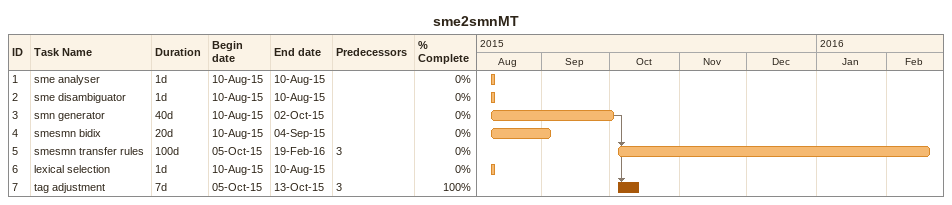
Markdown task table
sme2smnMT

| ID | Task | Duration | Start | Finish | Predecessors | % complete |
|---|---|---|---|---|---|---|
| 1 | sme analyser | 1d | 2015-08-10 | 2015-08-10 |  | 0 |
| 2 | sme disambiguator | 1d | 2015-08-10 | 2015-08-10 |  | 0 |
| 3 | smn generator | 40d | 2015-08-10 | 2015-10-02 |  | 0 |
| 4 | smesmn bidix | 20d | 2015-08-10 | 2015-09-04 |  | 0 |
| 5 | smesmn transfer rules | 100d | 2015-10-05 | 2016-02-19 | 3 | 0 |
| 6 | lexical selection | 1d | 2015-08-10 | 2015-08-10 |  | 0 |
| 7 | tag adjustment | 7d | 2015-10-05 | 2015-10-13 | 3 | 100 |
